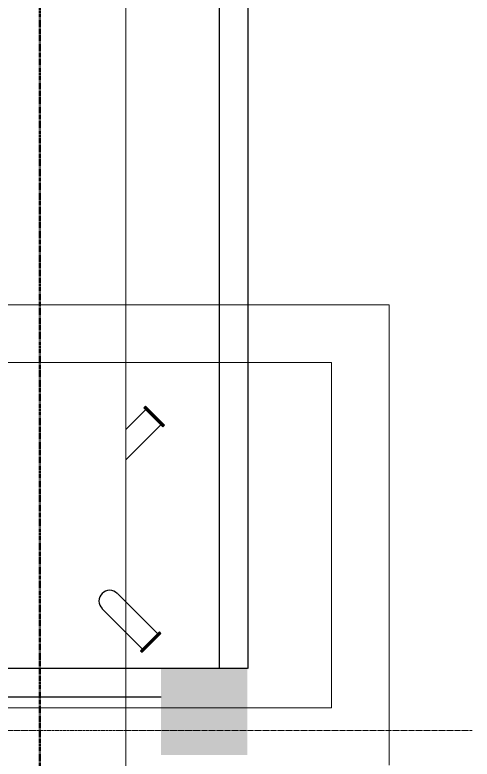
# Model space of a CAD drawing. Header units: inches. Extents: x 86328 to 235202, y 68629 to 184293.
# Drawn here: x 191007 to 193392, y 127043 to 130923 of the extents above; entities that cross this region are included whole.
import ezdxf

# ---------------------------------------------------------------- set-up
doc = ezdxf.new("R2010")
doc.units = ezdxf.units.IN
doc.header["$MEASUREMENT"] = 0
for name, pattern in [('CENTER', [2, 1.25, -0.25, 0.25, -0.25]), ('HIDDEN', [0.375, 0.25, -0.125]), ('PHANTOM2', [1.25, 0.625, -0.125, 0.125, -0.125, 0.125, -0.125])]:
    doc.linetypes.add(name, pattern=pattern)
doc.layers.add('.5', color=8, linetype='Continuous', lineweight=0)
doc.layers.add('DIM', color=251, linetype='Continuous', lineweight=0)
doc.layers.add('pipes', color=2, linetype='Continuous')

msp = doc.modelspace()

# ---------------------------------------------------------------- hatches: boundary and pattern name
at = {"layer": 'DIM', "linetype": 'HIDDEN', "lineweight": 25, "ltscale": 10}
msp.add_hatch(color=5, dxfattribs=at).paths.add_polyline_path([(192219.5, 127515.4), (191769.5, 127515.4), (191769.5, 127065.4), (192219.5, 127065.4)])

# ---------------------------------------------------------------- linework, layer by layer
at = {"layer": '.5', "color": 8, "linetype": 'CENTER', "ltscale": 10}
msp.add_line((193391.9, 127191.7), (128877.6, 127191.7), dxfattribs=at)
at = {"layer": 'DIM', "color": 8, "linetype": 'PHANTOM2', "lineweight": 50, "ltscale": 20}
msp.add_line((191136.3, 137346.4), (191136.3, 119752.7), dxfattribs=at)
at = {"layer": 'DIM', "color": 8}
msp.add_line((191586.3, 123749.9), (191586.3, 135137.7), dxfattribs=at)
at = {"layer": 'DIM', "color": 5, "linetype": 'HIDDEN', "lineweight": 25, "ltscale": 10}
for p, q in [((192073.5, 127515.4), (192073.5, 133315.4)), ((192223.5, 127515.4), (192223.5, 133315.4)), ((191769.5, 127515.4), (186726.3, 127515.4)), ((191769.5, 127365.4), (186726.3, 127365.4))]:
    msp.add_line(p, q, dxfattribs=at)
at = {"layer": 'DIM', "color": 8, "linetype": 'HIDDEN', "ltscale": 7}
for p, q in [((192958.6, 129410.9), (189458.6, 129410.9)), ((192958.6, 127010.9), (192958.6, 129410.9)), ((192658.6, 129110.9), (189758.6, 129110.9)), ((192658.6, 127310.9), (192658.6, 129110.9)), ((189758.6, 127310.9), (192658.6, 127310.9))]:
    msp.add_line(p, q, dxfattribs=at)
at = {"layer": 'DIM', "color": 8, "linetype": 'HIDDEN', "lineweight": 25, "ltscale": 10}
msp.add_line((192219.5, 127515.4), (191769.5, 127515.4), dxfattribs=at)
at = {"layer": 'pipes', "color": 8, "ltscale": 2000}
for p, q in [((191586.3, 128762.2), (191689.5, 128865.4)), ((191680, 128874.9), (191688.2, 128883.1)), ((191778.4, 128776.4), (191680, 128874.9)), ((191684.1, 128879), (191782.6, 128780.5)), ((191688.2, 128883.1), (191786.7, 128784.6)), ((191586.3, 128603.1), (191769, 128785.8)), ((191786.7, 128784.6), (191778.4, 128776.4)), ((191751.1, 127697.3), (191541.3, 127907.1)), ((191671.6, 127617.8), (191461.8, 127827.6)), ((191760.6, 127706.8), (191662.1, 127608.4)), ((191764.7, 127702.7), (191666.3, 127604.2)), ((191670.4, 127600.1), (191768.9, 127698.6)), ((191768.9, 127698.6), (191760.6, 127706.8)), ((191662.1, 127608.4), (191670.4, 127600.1))]:
    msp.add_line(p, q, dxfattribs=at)
msp.add_arc((191501.5, 127867.4), 56.2, 45, 225, dxfattribs=at)

doc.saveas('drawing.dxf')
